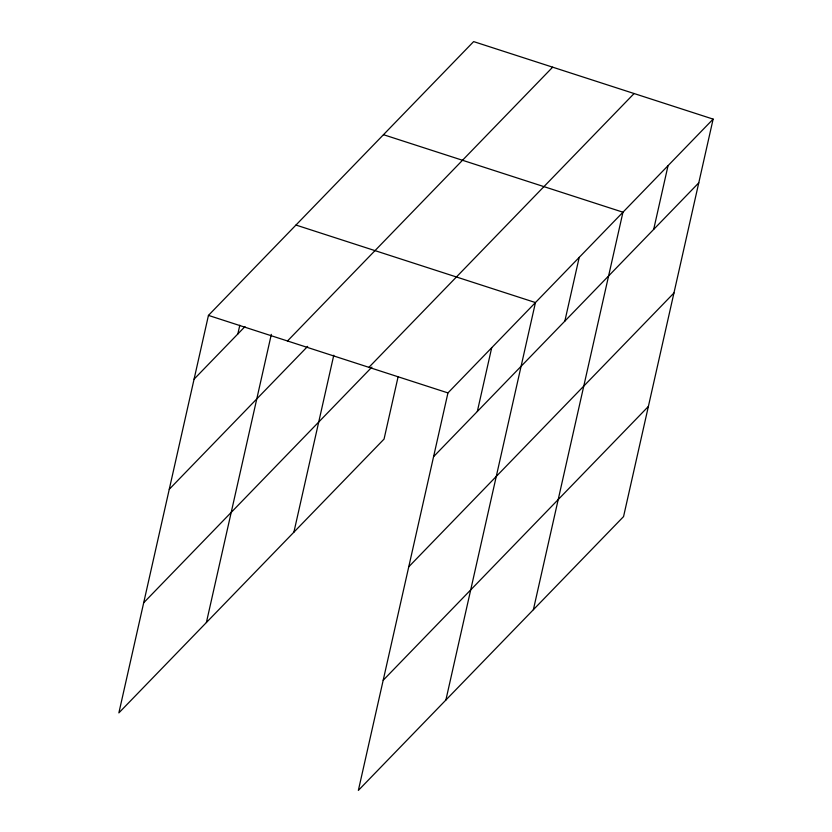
<?xml version="1.0" encoding="UTF-8"?>
<svg xmlns="http://www.w3.org/2000/svg" width="832" height="832" viewBox="0 0 832 832"><rect width="100%" height="100%" fill="white"/><g stroke="black" fill="none" stroke-linecap="round" stroke-linejoin="round"><path stroke-width="1.25" d="M713.128 119.111L447.949 392.912L358.363 790.4L623.553 516.599L713.128 119.111L473.637 41.6L208.447 315.401L118.872 712.889L384.051 439.088L398.039 377.052M237.838 333.975L239.814 325.218M206.388 622.534L271.326 334.37M293.894 532.178L333.778 355.222M477.329 411.486L491.702 347.734M445.879 700.045L535.454 302.557L295.963 225.046M564.845 321.131L579.207 257.379M533.385 609.69L622.96 212.202L383.469 134.69M653.682 229.403L668.044 165.662M194.085 379.153L244.982 326.591M287.487 340.985L552.666 67.174M169.26 489.278L307.674 346.372M368.909 367.338L634.098 93.538M143.697 602.753L371.914 367.12M433.576 456.664L698.766 182.853M408.762 566.79L673.941 292.989M383.188 680.264L648.367 406.463M208.447 315.401L447.949 392.912"/></g></svg>
